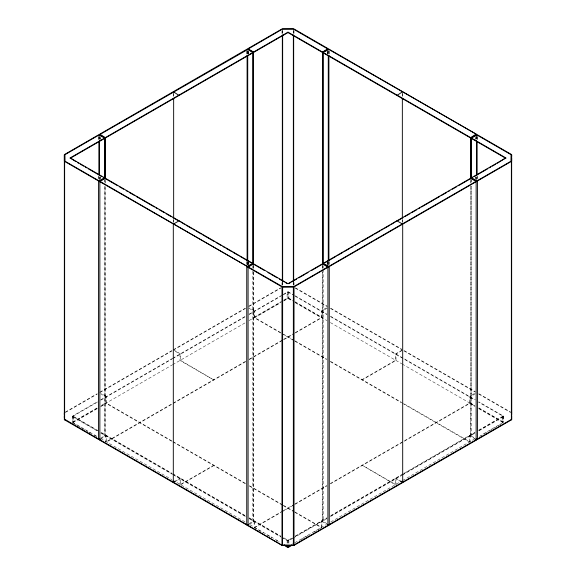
<?xml version="1.0" encoding="UTF-8"?>
<svg xmlns="http://www.w3.org/2000/svg" width="576" height="576" viewBox="0 0 576 576"><rect width="100%" height="100%" fill="white"/><g stroke="black" fill="none" stroke-linecap="round" stroke-linejoin="round"><path stroke-width="0.43" stroke-dasharray="2.88 2.16" d="M470.678 186.343L470.678 436.277L471.031 393.062M106.25 435.398L104.969 436.075L104.969 186.084M288 336.924L288 337.126M436.219 422.496L436.219 422.806A9.086 5.249 60 0 0 436.219 422.597L436.219 422.532M65.333 412.092L97.114 393.746M99.864 392.162L171.778 350.64M173.304 349.762L245.218 308.239M248.789 306.173L280.57 287.827M65.398 412.466L97.337 394.027M99.864 392.566L172.109 350.856M173.304 350.165L245.549 308.455M248.854 306.547L280.793 288.108M104.616 396.086L105.322 395.676L101.491 393.466M252.842 310.507L253.548 310.104L249.718 307.894M72.641 422.518A1.246 0.72 0 0 1 72.9 422.294L72.9 415.872L97.646 401.587M100.649 399.859L172.289 358.495M172.642 358.294L245.628 316.152M249.07 314.165L282.614 294.797M283.37 294.365L287.467 291.996A0.749 0.432 0 0 1 288.526 291.996L294.134 295.229M97.315 402.185L73.253 416.081A0.749 0.432 0 0 0 73.253 416.693L97.502 430.69M100.75 400.205L171.871 359.143M172.642 358.697L245.21 316.8M249.07 314.575L280.598 296.374M283.349 294.782L287.467 292.406A0.749 0.432 0 0 1 288.526 292.406L292.572 294.739M96.962 407.995L72.9 421.884A1.246 0.72 0 0 0 72.756 421.985M101.772 405.216L105.898 402.833M254.124 317.261L280.93 301.781M283.68 300.197L287.114 298.21A1.246 0.72 0 0 1 288.878 298.21L292.925 300.542M72.9 422.294L97.315 408.197M100.649 406.274L172.289 364.91M172.642 364.709L245.628 322.574M249.07 320.587L287.467 298.411A0.749 0.432 0 0 1 288.526 298.411L294.134 301.651M97.042 408.766L73.253 422.496A0.749 0.432 0 0 0 73.094 422.633M100.879 406.548L106.25 403.445M254.477 317.873L280.562 302.81M283.637 301.039L287.467 298.822A0.749 0.432 0 0 1 288.526 298.822L292.378 301.046M100.786 438.084L104.616 435.866L105.322 436.277L105.322 186.343M326.282 307.894L322.452 310.104L323.158 310.507M322.805 310.306L321.523 311.047L321.523 317.462L294.854 332.863M100.591 439.006L105.898 435.946L105.898 442.159M327.182 308.189L321.876 311.249L321.876 317.671L294.854 333.266M245.542 361.332L106.25 441.749L106.25 435.334M249.199 359.222L282.593 339.941M283.342 339.509L294.098 333.302M245.542 361.742L106.25 442.159L105.581 441.77M249.199 359.633L294.098 333.706M173.657 481.99L180.367 478.123L180.36 484.538L213.89 465.185M402.343 349.963L395.633 353.837L395.64 360.252L362.11 379.606M174.794 481.745L180.007 478.735L180.007 484.74M401.947 350.597L395.993 354.038L395.993 360.454L362.11 380.016M180.778 484.704L213.89 465.588M249.012 523.656L252.842 521.446L253.548 521.856L253.548 272.261M474.509 393.466L470.678 395.676L471.384 396.086M249.545 524.16L254.124 521.518L254.124 526.025M475.409 393.761L470.102 396.828L470.102 403.243L330.458 483.862M282.665 511.049L254.477 527.328L254.477 520.906L253.195 521.647L253.195 271.656M283.428 510.61L294.206 504.389M294.948 503.957L326.801 485.568M330.458 483.458L469.75 403.042L469.75 396.619L471.031 395.885L471.031 186.084M254.477 527.731L281.146 512.338M281.902 511.898L294.206 504.792M294.948 504.367L326.801 485.978M283.723 537.797L287.474 539.957A0.749 0.432 0 0 0 288.533 539.957L292.277 537.797M295.279 536.062L326.93 517.788M330.79 515.563L403.358 473.666M404.129 473.22L474.998 432.302M478.75 430.135L502.747 416.282A0.749 0.432 0 0 0 502.747 415.67L502.747 422.705L480.744 435.406M292.651 537.984L288.533 540.367A0.749 0.432 0 0 1 287.474 540.367L283.428 538.034M295.402 536.4L326.93 518.198M330.79 515.966L401.81 474.962M402.588 474.516L475.25 432.569M478.685 430.582L502.747 416.693A0.749 0.432 0 0 0 502.747 416.081L478.498 402.084M281.866 537.538L287.122 540.569A1.246 0.72 0 0 0 288.886 540.569L292.63 538.409M293.386 537.97L326.513 518.846M330.372 516.614L401.393 475.61M402.163 475.164L475.351 432.914M479.102 430.747L503.1 416.894A1.246 0.72 0 0 0 503.1 415.879L478.75 401.818M326.988 523.656L323.158 521.446L322.452 521.856L322.452 270.468M471.118 436.025L475.214 438.084M291.967 544.392L294.026 543.204M294.718 542.808L326.16 524.65M330.79 521.978L401.81 480.974M402.588 480.528L475.25 438.574M301.255 539.438L309.506 534.672M313.855 532.166L321.876 527.53L321.876 521.518L326.455 524.16M479.722 436.399L482.026 435.074M484.538 433.62L486.598 432.432M489.701 430.639L502.747 423.108M295.43 287.827L327.204 306.18M330.782 308.239L401.933 349.315M404.222 350.64L475.373 391.716M478.886 393.746L510.667 412.099M295.207 288.108L327.146 306.547M330.451 308.455L401.933 349.726M403.891 350.856L475.373 392.126M478.663 394.027L510.602 412.466M294.883 295.661L326.93 314.165M330.372 316.152L475.351 399.859M295.265 296.294L326.93 314.575M330.79 316.8L474.458 399.751M294.941 301.709L321.876 317.261M470.102 402.833L474.811 405.554M478.85 407.887L503.1 421.884A1.246 0.72 0 0 1 503.244 421.985M294.883 302.083L326.93 320.587M330.372 322.574L401.81 363.816M402.163 364.025L475.351 406.274M478.685 408.197L503.1 422.294A1.246 0.72 0 0 1 503.359 422.518M295.459 302.818L321.523 317.873M469.75 403.445L475.034 406.498M478.886 408.722L502.747 422.496A0.749 0.432 0 0 1 502.906 422.633M253.195 310.306L254.477 311.047L254.477 317.462L282.665 333.742M471.031 436.075L469.75 435.334L469.75 441.749L402.257 402.782M248.818 308.189L254.124 311.249L254.124 317.671L281.138 333.266M475.409 439.006L470.102 435.946L470.102 442.058M283.428 334.181L294.178 340.387M294.948 340.834L326.599 359.107M330.458 361.332L401.479 402.336M281.902 333.706L294.178 340.79M294.948 341.237L326.599 359.51M330.458 361.742L401.479 402.746M402.257 403.193L469.75 442.159M173.657 349.963L180.36 353.837L180.36 360.252L213.89 380.016L180.007 360.454L180.007 354.038L174.053 350.597M402.343 481.99L395.64 478.123L395.64 484.538L362.11 465.185L395.222 484.704M401.206 481.745L395.993 478.735L395.993 484.74M104.969 395.885L106.25 396.619L106.25 403.042L172.202 441.115M100.591 393.761L105.898 396.828L105.898 403.243L172.202 441.526M172.973 441.562L245.542 483.458M249.401 485.683L282.593 504.85M283.37 505.296L294.098 511.488M294.854 511.927L321.523 527.328L321.523 520.906L322.805 521.647L322.805 269.87M172.973 441.972L245.542 483.862M249.401 486.094L282.593 505.26M283.37 505.706L294.098 511.898M294.854 512.338L321.523 527.738M98.006 430.574L73.253 416.282A0.749 0.432 0 0 1 73.253 415.67L73.253 422.698L96.631 436.198M101.002 432.302L171.871 473.22M172.642 473.666L245.21 515.563M249.07 517.788L280.721 536.062M101.542 433.022L171.871 473.623M172.642 474.07L245.21 515.966M249.07 518.198L280.735 536.479M96.898 430.747L72.9 416.894A1.246 0.72 0 0 1 72.9 415.872M100.649 432.914L172.289 474.278M173.059 474.718L245.628 516.614M249.487 518.846L281.117 537.106M100.75 438.574L171.871 479.635M172.642 480.082L245.21 521.978M249.84 524.65L270.288 536.458M270.972 536.854L279.907 542.009M73.253 423.108L87.718 431.46M89.064 432.238L91.087 433.404M94.039 435.103L96.473 436.514M254.124 527.53L263.614 533.009M266.911 534.917L272.081 537.898M276.343 540.36L278.366 541.526M503.46 416.383L503.46 420.89M503.1 415.879L503.1 422.294M502.963 415.98L502.963 422.395M477.475 136.67L477.475 140.256M477.475 176.098L477.475 179.683M477.122 136.382L477.122 139.961M477.122 176.645L477.122 178.43M476.489 136.382L476.489 139.068M476.417 137.182L476.417 138.974M476.417 177.502L476.417 179.294M476.136 134.878L476.136 139.363M476.136 177.113L476.136 179.683M475.913 137.57L475.913 139.349M475.913 176.746L475.913 178.531M475.783 137.412L475.783 139.212M475.783 176.99L475.783 178.79M471.384 179.59L471.384 181.8M471.384 186.278L471.384 435.874M471.031 179.813L471.031 182.498M470.678 180.418L470.678 183.103M402.696 93.506L402.696 97.099M402.696 219.384L402.696 222.084M402.343 93.211L402.343 96.804M402.343 219.794L402.343 222.487M329.256 51.098L329.256 54.684M329.256 261.662L329.256 264.348M328.903 50.818L328.903 54.41M328.903 261.864L328.903 264.557M328.19 50.71L328.27 54.389M328.27 261.936L328.19 264.859M327.917 51.098L327.917 53.906M327.917 261.662L327.917 265.37M327.694 51.106L327.694 53.777M327.694 262.174L327.694 264.859M327.564 51.826L327.564 53.618M327.564 262.426L327.564 264.211M323.158 265.586L323.158 268.272M323.158 269.359L323.158 521.446M322.805 265.385L322.805 268.97M322.452 265.37L322.452 269.575M294.019 30.751L294.019 33.444M294.019 282.535L294.019 285.221M293.666 30.463L293.666 34.042M293.666 281.851L293.666 285.43M293.35 30.391L293.35 34.178M293.35 282.377L293.35 285.35M288.886 540.569L288.886 544.579M288.526 291.996L288.526 298.411M288.533 539.957L288.533 544.378M287.467 291.996L287.467 298.411M287.474 539.957L287.474 544.378M287.122 540.569L287.122 543.578M282.65 30.391L282.65 34.178M282.65 282.377L282.65 285.35M282.334 30.463L282.334 34.042M282.334 281.851L282.334 285.43M281.981 30.751L281.981 33.444M281.981 282.535L281.981 285.221M253.548 265.37L253.548 271.361M253.195 265.385L253.195 270.763M252.842 265.586L252.842 270.252M252.842 271.145L252.842 521.446M248.436 51.826L248.436 53.611M248.436 262.426L248.436 264.211M248.306 51.106L248.306 53.777M248.306 262.174L248.306 264.859M248.083 51.098L248.083 53.906M248.083 261.662L248.083 265.37M247.81 50.71L247.81 54.295M247.81 262.174L247.81 264.859M247.73 50.81L247.73 54.389M247.73 261.936L247.73 264.622M247.097 50.818L247.097 54.41M247.097 261.864L247.097 264.55M246.744 51.098L246.744 54.684M246.744 261.662L246.744 264.348M173.657 93.211L173.657 96.804M173.657 219.794L173.657 222.487M173.304 93.506L173.304 97.099M173.304 219.384L173.304 222.084M105.322 180.418L105.322 183.103M104.969 179.813L104.969 182.498M104.616 179.59L104.616 181.8M104.616 186.278L104.616 435.866M100.217 137.412L100.217 139.212M100.217 176.99L100.217 178.79M100.087 137.57L100.087 139.349M100.087 176.746L100.087 178.531M99.864 136.67L99.864 139.363M99.864 177.113L99.864 179.683M99.583 137.182L99.583 138.974M99.583 177.502L99.583 179.294M99.511 136.382L99.511 139.068M98.878 136.382L98.878 139.961M98.878 176.645L98.878 178.43M98.525 136.67L98.525 140.256M98.525 176.098L98.525 179.683M73.037 415.98L73.037 422.395M72.54 416.383L72.54 420.89M73.253 422.698A0.749 0.432 0 0 1 73.253 422.093M502.747 422.093A0.749 0.432 0 0 1 502.747 422.705M139.781 422.496L139.781 422.46M288 508.176L288 508.176M288.878 298.62L288.878 292.198A1.246 0.72 0 0 0 287.114 292.198L287.114 298.62A1.246 0.72 0 0 1 288.878 298.62"/><path stroke-width="0.86" d="M64.346 417.931L64.346 415.98M64.346 414.842L64.346 412.891A0.95 0.547 0 0 1 64.627 412.502M104.969 178.15L104.969 137.83L99.864 134.878A0.95 0.547 0 0 0 98.525 134.878L64.627 154.447A0.95 0.547 0 0 0 64.346 154.836L64.346 161.014A0.95 0.547 0 0 0 64.627 161.395L98.525 180.965A0.95 0.547 0 0 0 99.864 180.965L104.969 178.02M281.981 545.249L248.083 525.37A0.95 0.547 0 0 1 247.975 524.671M282.334 280.958L282.334 35.834M511.373 412.812L511.654 412.891A0.95 0.547 0 0 0 511.373 412.502M327.917 525.002L329.256 525.002L476.136 440.201L476.136 439.43A0.95 0.547 0 0 0 477.475 439.43L511.373 419.861A0.95 0.547 0 0 0 511.654 419.472L511.654 415.98M511.654 414.842L511.654 369.886M511.654 157.925L511.654 161.014A0.95 0.547 0 0 1 511.373 161.395L477.475 180.965A0.95 0.547 0 0 1 476.136 180.965L471.031 178.02M511.654 156.384L511.654 154.836A0.95 0.547 0 0 0 511.373 154.447L477.475 134.878A0.95 0.547 0 0 0 476.136 134.878L471.031 137.83L471.031 178.15M476.136 440.201L476.136 180.965A0.95 0.547 0 0 1 476.136 181.742L329.256 266.544L329.256 525.002M328.961 524.714L476.338 439.625M252.842 263.988L252.842 52.459L247.73 49.507L100.123 134.388L105.322 137.621L105.322 179.186M323.158 263.39L328.903 266.342L475.877 181.462L470.678 178.222M99.864 134.878A0.95 0.547 0 0 1 99.864 134.107L246.744 49.306A0.95 0.547 0 0 1 248.083 49.306L253.195 52.25L253.195 263.714M75.902 161.647L70.164 157.925L288 32.155L505.836 157.925L497.225 163.303M70.164 158.328L104.616 138.442M105.322 138.031L252.842 52.862M253.548 52.459L288 32.566L322.452 52.459M104.616 177.818L98.878 180.763L64.98 161.194L64.879 154.735L98.878 135.086L104.616 138.031L104.616 178.697M476.136 134.878A0.95 0.547 0 0 0 476.136 134.107L329.256 49.306A0.95 0.547 0 0 0 327.917 49.306L322.805 52.25L322.805 263.714M105.322 178.222L100.123 181.454L247.097 266.342L252.842 263.39M248.083 525.002L246.744 525.002L99.864 440.201L99.864 180.965A0.95 0.547 0 0 0 99.864 181.742L100.217 181.541M323.158 263.988L323.158 52.459L329.256 49.306M402.696 91.706L396.922 95.45M247.097 266.342L99.864 181.742M328.903 49.507L476.136 134.107M246.744 525.002L246.744 266.544A0.95 0.547 0 0 0 248.083 266.544L253.195 263.592M253.548 263.801L248.342 267.034L282.65 286.762L293.666 286.682L327.658 267.034L322.452 263.801M505.836 157.925L288 283.694L70.164 157.925M288.72 283.687L290.153 282.859M291.593 282.024L296.611 279.122M298.771 277.884L305.23 274.154M306.662 273.326L308.102 272.498M311.688 270.425L313.121 269.597M313.841 269.179L322.452 264.204M324.698 262.915L336.226 256.255M337.759 255.37L343.138 252.266M344.671 251.381L350.05 248.27M351.59 247.385L353.124 246.499M354.665 245.614L360.043 242.51M361.577 241.618L373.104 234.965M374.638 234.079L380.016 230.976M381.55 230.09L383.09 229.198M384.624 228.312L390.002 225.209M391.543 224.323L396.922 220.81L402.696 224.143L402.696 482.602M397.685 220.774L403.063 217.663M404.604 216.778L409.982 213.674M411.516 212.789L416.894 209.686M418.435 208.793L419.969 207.907M421.502 207.022L433.8 199.922M434.563 199.483L439.942 196.373M441.482 195.487L446.861 192.384M448.394 191.498L449.935 190.606M452.239 189.281L456.847 186.617M458.381 185.731L469.908 179.078M471.384 178.222L472.817 177.394M474.257 176.566L487.894 168.689M489.326 167.861L490.766 167.033M492.199 166.205L495.792 164.131M248.083 266.544A0.95 0.547 0 0 0 248.083 267.314L281.981 286.884A0.95 0.547 0 0 0 282.65 287.05L293.35 287.05A0.95 0.547 0 0 0 294.019 286.884L327.917 267.314A0.95 0.547 0 0 0 327.917 266.544L322.805 263.592M288.533 546.782L291.636 544.997M284.119 545.256L287.122 546.991A1.246 0.72 0 0 0 288.886 546.991L291.881 545.256M247.889 525.175A0.95 0.547 0 0 0 248.083 525.78L281.981 545.35A0.95 0.547 0 0 0 282.65 545.508L293.35 545.508A0.95 0.547 0 0 0 294.019 545.35L327.917 525.78A0.95 0.547 0 0 0 328.111 525.175M247.73 266.746L247.097 266.746M328.903 266.746L328.27 266.746M282.65 545.508L282.65 545.105A0.95 0.547 0 0 1 281.981 544.939L293.35 545.105A0.95 0.547 0 0 0 294.019 544.939L327.917 525.37A0.95 0.547 0 0 0 328.025 524.671M282.47 545.09L282.65 287.05M64.627 419.45A0.95 0.547 0 0 1 64.346 419.062L98.525 439.02A0.95 0.547 0 0 0 99.864 439.02A0.95 0.547 0 0 0 99.662 439.625L247.039 524.714A0.95 0.547 0 0 0 248.083 524.599M323.158 52.862L470.678 138.031M471.384 138.442L505.836 158.335M471.384 177.818L477.122 180.763L511.02 161.194L511.121 154.735L477.122 135.086L471.384 138.031L471.384 178.697M173.304 91.706L179.078 95.45M328.903 266.342L329.256 266.544A0.95 0.547 0 0 1 327.917 266.544M77.342 162.475L78.775 163.303M80.215 164.131L83.801 166.205M85.234 167.033L86.674 167.861M88.106 168.689L101.743 176.566M103.183 177.394L104.616 178.222M106.092 179.071L117.619 185.731M119.153 186.617L123.761 189.274M126.065 190.606L127.606 191.498M129.139 192.384L134.518 195.487M136.058 196.373L141.437 199.476M142.2 199.922L154.498 207.022M156.031 207.907L157.572 208.793M159.106 209.678L164.484 212.789M166.018 213.674L171.396 216.778M172.937 217.663L178.315 220.774M184.457 224.323L179.078 220.81L173.304 224.143L173.304 482.602M185.998 225.209L191.376 228.312M192.91 229.198L194.45 230.083M195.984 230.976L201.362 234.079M202.896 234.965L214.423 241.618M215.964 242.51L221.335 245.614M222.876 246.499L224.41 247.385M225.95 248.27L231.329 251.381M232.862 252.266L238.241 255.37M239.782 256.255L251.302 262.915M253.548 264.204L262.159 269.179M262.879 269.597L264.312 270.425M267.905 272.498L269.338 273.326M270.77 274.154L277.236 277.884M279.389 279.122L284.414 282.024M285.847 282.859L287.28 283.687M284.393 545.011L287.474 546.782M64.346 154.836L64.346 419.472A0.95 0.547 0 0 0 64.627 419.861L98.525 439.43A0.95 0.547 0 0 0 99.864 439.43L99.864 440.201M475.783 134.309L470.678 137.621L470.678 179.186M511.373 412.603L511.373 412.913A0.95 0.547 0 0 1 511.654 413.302M281.981 545.04L281.981 286.884M511.654 154.836L511.654 419.472M511.373 154.447L511.373 419.861M477.475 180.965L477.475 439.43M477.122 141.754L477.122 174.852M476.489 140.861L476.489 175.752M402.343 98.604L402.343 217.994M328.903 55.31L328.903 260.971M328.27 55.282L328.27 261.043M327.917 267.314L327.917 525.78M322.452 264.478L322.452 52.049L327.694 48.917L293.35 29.088L282.334 29.167L248.306 48.917L253.548 52.049L253.548 264.478M294.019 286.884L294.019 545.35M293.666 35.834L293.666 280.958M293.35 34.862L293.35 281.772M293.35 287.05L293.35 545.508M288.886 545.58L288.886 546.991M288 32.155L288 32.566M287.122 545.58L287.122 546.991M282.65 34.862L282.65 281.772M248.083 267.314L248.083 525.78M247.73 55.282L247.73 261.043M247.097 55.31L247.097 260.971M173.657 98.597L173.657 217.994M99.511 140.861L99.511 175.745M98.878 141.754L98.878 174.852M98.525 180.965L98.525 439.43M64.627 154.447L64.627 419.861M248.083 49.306A0.95 0.547 0 0 1 248.083 48.528L281.981 28.958A0.95 0.547 0 0 1 282.65 28.8L293.35 28.8A0.95 0.547 0 0 1 294.019 28.958L327.917 48.528A0.95 0.547 0 0 1 327.917 49.306M64.346 413.294A0.95 0.547 0 0 1 64.627 412.913M476.136 439.798A0.95 0.547 0 0 0 476.136 439.02A0.95 0.547 0 0 0 477.475 439.02L511.373 419.45A0.95 0.547 0 0 0 511.654 419.062M329.256 524.599A0.95 0.547 0 0 1 327.917 524.599M288.886 546.581A1.246 0.72 0 0 1 287.122 546.581M288.533 546.379A0.749 0.432 0 0 1 287.474 546.379"/></g></svg>
